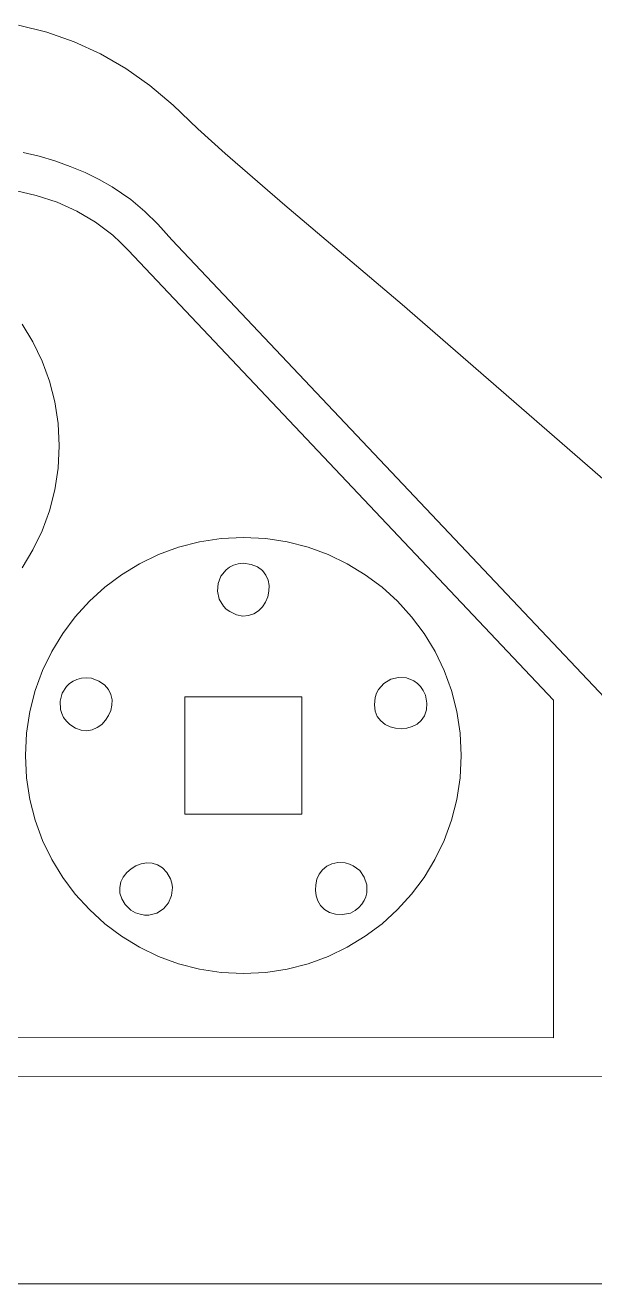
# Model space of a CAD drawing. Header units: centimetres. Extents: x -43.9 to 43.9, y -33.6 to 33.6.
# Drawn here: x -8.473 to -6.995, y 0.851 to 4.114 of the extents above; entities that cross this region are included whole.
import ezdxf

# ---------------------------------------------------------------- set-up
doc = ezdxf.new("R2010")
doc.units = ezdxf.units.CM
doc.header["$MEASUREMENT"] = 0
doc.layers.add('Camada 1', color=7, linetype='Continuous')

msp = doc.modelspace()

# ---------------------------------------------------------------- linework, layer by layer
at = {"layer": 'Camada 1', "color": 3, "lineweight": 9}
for points in [[(-8.49021, 4.11407), (-8.49021, 4.11407), (-8.41673, 4.09595), (-8.41673, 4.09595)], [(-8.41673, 4.09595), (-8.41673, 4.09595), (-8.34581, 4.07121), (-8.34581, 4.07121)], [(-8.34581, 4.07121), (-8.34581, 4.07121), (-8.27753, 4.03985), (-8.27753, 4.03985)], [(-8.27753, 4.03985), (-8.27753, 4.03985), (-8.21195, 4.00192), (-8.21195, 4.00192)], [(-8.21195, 4.00192), (-8.21195, 4.00192), (-8.14916, 3.95745), (-8.14916, 3.95745)], [(-8.14916, 3.95745), (-8.14916, 3.95745), (-8.08919, 3.90646), (-8.08919, 3.90646)], [(-8.08919, 3.90646), (-8.08919, 3.90646), (-8.02517, 3.84564), (-8.02517, 3.84564)], [(-8.02517, 3.84564), (-8.02517, 3.84564), (-7.95413, 3.78139), (-7.95413, 3.78139)], [(-7.95413, 3.78139), (-7.95413, 3.78139), (-7.79914, 3.6474), (-7.79914, 3.6474)], [(-7.79914, 3.6474), (-7.79914, 3.6474), (-7.49479, 3.39034), (-7.49479, 3.39034)], [(-7.49479, 3.39034), (-7.49479, 3.39034), (-5.18938, 1.38848), (-5.18938, 1.38848)], [(-5.18938, 1.38848), (-5.18938, 1.38848), (-12.40514, 1.38829), (-12.40514, 1.38829)], [(-12.37222, 0.8513), (-12.37222, 0.8513), (-5.73009, 0.8513), (-5.73009, 0.8513)]]:
    msp.add_open_spline(points, degree=3, dxfattribs=at)
at = {"layer": 'Camada 1', "color": 1, "lineweight": 9}
for points in [[(-8.43671, 3.77446), (-8.43671, 3.77446), (-8.47748, 3.78433), (-8.47748, 3.78433)], [(-8.39582, 3.76226), (-8.39582, 3.76226), (-8.43671, 3.77446), (-8.43671, 3.77446)], [(-8.35561, 3.74799), (-8.35561, 3.74799), (-8.39582, 3.76226), (-8.39582, 3.76226)], [(-8.31689, 3.7319), (-8.31689, 3.7319), (-8.35561, 3.74799), (-8.35561, 3.74799)], [(-8.28044, 3.71425), (-8.28044, 3.71425), (-8.31689, 3.7319), (-8.31689, 3.7319)], [(-8.24706, 3.69531), (-8.24706, 3.69531), (-8.28044, 3.71425), (-8.28044, 3.71425)], [(-8.19867, 3.66251), (-8.19867, 3.66251), (-8.24706, 3.69531), (-8.24706, 3.69531)], [(-8.16189, 3.63147), (-8.16189, 3.63147), (-8.19867, 3.66251), (-8.19867, 3.66251)], [(-8.12896, 3.59797), (-8.12896, 3.59797), (-8.16189, 3.63147), (-8.16189, 3.63147)], [(-8.09217, 3.55776), (-8.09217, 3.55776), (-8.12896, 3.59797), (-8.12896, 3.59797)], [(-6.04025, 1.38834), (-6.04025, 1.38834), (-8.09217, 3.55776), (-8.09217, 3.55776)]]:
    msp.add_open_spline(points, degree=3, dxfattribs=at)
at = {"layer": 'Camada 1', "color": 2, "lineweight": 9}
for points in [[(-8.44383, 3.67275), (-8.44383, 3.67275), (-8.49893, 3.68562), (-8.49893, 3.68562)], [(-8.39012, 3.6549), (-8.39012, 3.6549), (-8.44383, 3.67275), (-8.44383, 3.67275)], [(-8.33863, 3.63193), (-8.33863, 3.63193), (-8.39012, 3.6549), (-8.39012, 3.6549)], [(-8.29019, 3.60368), (-8.29019, 3.60368), (-8.33863, 3.63193), (-8.33863, 3.63193)], [(-8.24564, 3.57), (-8.24564, 3.57), (-8.29019, 3.60368), (-8.29019, 3.60368)], [(-8.22509, 3.55109), (-8.22509, 3.55109), (-8.24564, 3.57), (-8.24564, 3.57)], [(-8.20582, 3.53076), (-8.20582, 3.53076), (-8.22509, 3.55109), (-8.22509, 3.55109)], [(-7.10238, 2.36402), (-7.10238, 2.36402), (-8.20582, 3.53076), (-8.20582, 3.53076)], [(-8.45243, 3.29277), (-8.45243, 3.29277), (-8.48075, 3.33937), (-8.48075, 3.33937)], [(-8.42863, 3.24335), (-8.42863, 3.24335), (-8.45243, 3.29277), (-8.45243, 3.29277)], [(-8.40962, 3.19142), (-8.40962, 3.19142), (-8.42863, 3.24335), (-8.42863, 3.24335)], [(-8.39569, 3.13725), (-8.39569, 3.13725), (-8.40962, 3.19142), (-8.40962, 3.19142)], [(-8.38713, 3.08113), (-8.38713, 3.08113), (-8.39569, 3.13725), (-8.39569, 3.13725)], [(-8.3842, 3.02333), (-8.3842, 3.02333), (-8.38713, 3.08113), (-8.38713, 3.08113)], [(-8.38713, 2.96554), (-8.38713, 2.96554), (-8.3842, 3.02333), (-8.3842, 3.02333)], [(-8.39569, 2.90941), (-8.39569, 2.90941), (-8.38713, 2.96554), (-8.38713, 2.96554)], [(-8.40962, 2.85524), (-8.40962, 2.85524), (-8.39569, 2.90941), (-8.39569, 2.90941)], [(-8.42863, 2.80331), (-8.42863, 2.80331), (-8.40962, 2.85524), (-8.40962, 2.85524)], [(-8.45244, 2.7539), (-8.45244, 2.7539), (-8.42863, 2.80331), (-8.42863, 2.80331)], [(-8.02046, 2.77468), (-8.02046, 2.77468), (-8.07464, 2.76075), (-8.07464, 2.76075)], [(-7.96434, 2.78325), (-7.96434, 2.78325), (-8.02046, 2.77468), (-8.02046, 2.77468)], [(-7.90654, 2.78616), (-7.90654, 2.78616), (-7.96434, 2.78325), (-7.96434, 2.78325)], [(-7.84875, 2.78325), (-7.84875, 2.78325), (-7.90654, 2.78616), (-7.90654, 2.78616)], [(-7.79262, 2.77468), (-7.79262, 2.77468), (-7.84875, 2.78325), (-7.84875, 2.78325)], [(-7.73845, 2.76075), (-7.73845, 2.76075), (-7.79262, 2.77468), (-7.79262, 2.77468)], [(-8.48075, 2.7073), (-8.48075, 2.7073), (-8.45244, 2.7539), (-8.45244, 2.7539)], [(-8.12657, 2.74175), (-8.12657, 2.74175), (-8.17598, 2.71795), (-8.17598, 2.71795)], [(-8.07464, 2.76075), (-8.07464, 2.76075), (-8.12657, 2.74175), (-8.12657, 2.74175)], [(-7.68652, 2.74175), (-7.68652, 2.74175), (-7.73845, 2.76075), (-7.73845, 2.76075)], [(-7.63711, 2.71794), (-7.63711, 2.71794), (-7.68652, 2.74175), (-7.68652, 2.74175)], [(-8.17598, 2.71795), (-8.17598, 2.71795), (-8.22258, 2.68963), (-8.22258, 2.68963)], [(-7.59051, 2.68963), (-7.59051, 2.68963), (-7.63711, 2.71794), (-7.63711, 2.71794)], [(-8.22258, 2.68963), (-8.22258, 2.68963), (-8.2661, 2.65709), (-8.2661, 2.65709)], [(-7.54699, 2.65709), (-7.54699, 2.65709), (-7.59051, 2.68963), (-7.59051, 2.68963)], [(-8.2661, 2.65709), (-8.2661, 2.65709), (-8.30624, 2.62061), (-8.30624, 2.62061)], [(-7.50685, 2.62061), (-7.50685, 2.62061), (-7.54699, 2.65709), (-7.54699, 2.65709)], [(-8.30624, 2.62061), (-8.30624, 2.62061), (-8.34272, 2.58047), (-8.34272, 2.58047)], [(-7.47037, 2.58047), (-7.47037, 2.58047), (-7.50685, 2.62061), (-7.50685, 2.62061)], [(-8.34272, 2.58047), (-8.34272, 2.58047), (-8.37526, 2.53695), (-8.37526, 2.53695)], [(-7.43783, 2.53695), (-7.43783, 2.53695), (-7.47037, 2.58047), (-7.47037, 2.58047)], [(-8.37526, 2.53695), (-8.37526, 2.53695), (-8.40358, 2.49035), (-8.40358, 2.49035)], [(-7.40951, 2.49035), (-7.40951, 2.49035), (-7.43783, 2.53695), (-7.43783, 2.53695)], [(-8.40358, 2.49035), (-8.40358, 2.49035), (-8.42738, 2.44094), (-8.42738, 2.44094)], [(-7.38571, 2.44093), (-7.38571, 2.44093), (-7.40951, 2.49035), (-7.40951, 2.49035)], [(-8.42738, 2.44094), (-8.42738, 2.44094), (-8.44638, 2.38901), (-8.44638, 2.38901)], [(-7.36671, 2.389), (-7.36671, 2.389), (-7.38571, 2.44093), (-7.38571, 2.44093)], [(-8.44638, 2.38901), (-8.44638, 2.38901), (-8.4603, 2.33483), (-8.4603, 2.33483)], [(-7.35277, 2.33483), (-7.35277, 2.33483), (-7.36671, 2.389), (-7.36671, 2.389)], [(-7.10238, 1.48939), (-7.10238, 1.48939), (-7.10238, 2.36402), (-7.10238, 2.36402)], [(-8.4603, 2.33483), (-8.4603, 2.33483), (-8.46887, 2.27871), (-8.46887, 2.27871)], [(-7.34422, 2.27871), (-7.34422, 2.27871), (-7.35277, 2.33483), (-7.35277, 2.33483)], [(-8.46887, 2.27871), (-8.46887, 2.27871), (-8.47179, 2.22091), (-8.47179, 2.22091)], [(-7.34129, 2.22091), (-7.34129, 2.22091), (-7.34422, 2.27871), (-7.34422, 2.27871)], [(-8.47179, 2.22091), (-8.47179, 2.22091), (-8.46887, 2.16312), (-8.46887, 2.16312)], [(-7.34422, 2.16312), (-7.34422, 2.16312), (-7.34129, 2.22091), (-7.34129, 2.22091)], [(-8.46887, 2.16312), (-8.46887, 2.16312), (-8.4603, 2.107), (-8.4603, 2.107)], [(-7.35277, 2.10699), (-7.35277, 2.10699), (-7.34422, 2.16312), (-7.34422, 2.16312)], [(-8.4603, 2.107), (-8.4603, 2.107), (-8.44638, 2.05284), (-8.44638, 2.05284)], [(-7.36671, 2.05282), (-7.36671, 2.05282), (-7.35277, 2.10699), (-7.35277, 2.10699)], [(-8.44638, 2.05284), (-8.44638, 2.05284), (-8.42738, 2.0009), (-8.42738, 2.0009)], [(-7.38571, 2.00089), (-7.38571, 2.00089), (-7.36671, 2.05282), (-7.36671, 2.05282)], [(-8.42738, 2.0009), (-8.42738, 2.0009), (-8.40358, 1.95148), (-8.40358, 1.95148)], [(-7.40952, 1.95148), (-7.40952, 1.95148), (-7.38571, 2.00089), (-7.38571, 2.00089)], [(-8.40358, 1.95148), (-8.40358, 1.95148), (-8.37526, 1.90488), (-8.37526, 1.90488)], [(-7.43783, 1.90488), (-7.43783, 1.90488), (-7.40952, 1.95148), (-7.40952, 1.95148)], [(-8.37526, 1.90488), (-8.37526, 1.90488), (-8.34272, 1.86136), (-8.34272, 1.86136)], [(-7.47037, 1.86136), (-7.47037, 1.86136), (-7.43783, 1.90488), (-7.43783, 1.90488)], [(-8.34272, 1.86136), (-8.34272, 1.86136), (-8.30624, 1.82123), (-8.30624, 1.82123)], [(-7.50685, 1.82123), (-7.50685, 1.82123), (-7.47037, 1.86136), (-7.47037, 1.86136)], [(-8.30624, 1.82123), (-8.30624, 1.82123), (-8.2661, 1.78474), (-8.2661, 1.78474)], [(-7.54699, 1.78474), (-7.54699, 1.78474), (-7.50685, 1.82123), (-7.50685, 1.82123)], [(-8.2661, 1.78474), (-8.2661, 1.78474), (-8.22258, 1.75221), (-8.22258, 1.75221)], [(-7.59051, 1.75221), (-7.59051, 1.75221), (-7.54699, 1.78474), (-7.54699, 1.78474)], [(-8.22258, 1.75221), (-8.22258, 1.75221), (-8.17598, 1.7239), (-8.17598, 1.7239)], [(-7.63711, 1.72388), (-7.63711, 1.72388), (-7.59051, 1.75221), (-7.59051, 1.75221)], [(-8.17598, 1.7239), (-8.17598, 1.7239), (-8.12657, 1.70008), (-8.12657, 1.70008)], [(-8.12657, 1.70008), (-8.12657, 1.70008), (-8.07464, 1.68108), (-8.07464, 1.68108)], [(-7.73846, 1.68108), (-7.73846, 1.68108), (-7.68653, 1.70008), (-7.68653, 1.70008)], [(-7.68653, 1.70008), (-7.68653, 1.70008), (-7.63711, 1.72388), (-7.63711, 1.72388)], [(-8.07464, 1.68108), (-8.07464, 1.68108), (-8.02046, 1.66716), (-8.02046, 1.66716)], [(-8.02046, 1.66716), (-8.02046, 1.66716), (-7.96434, 1.65859), (-7.96434, 1.65859)], [(-7.84875, 1.65859), (-7.84875, 1.65859), (-7.79263, 1.66714), (-7.79263, 1.66714)], [(-7.79263, 1.66714), (-7.79263, 1.66714), (-7.73846, 1.68108), (-7.73846, 1.68108)], [(-7.96434, 1.65859), (-7.96434, 1.65859), (-7.90654, 1.65566), (-7.90654, 1.65566)], [(-7.90654, 1.65566), (-7.90654, 1.65566), (-7.84875, 1.65859), (-7.84875, 1.65859)], [(-12.15205, 1.48954), (-12.15205, 1.48954), (-7.10238, 1.48939), (-7.10238, 1.48939)]]:
    msp.add_open_spline(points, degree=3, dxfattribs=at)
at = {"layer": 'Camada 1', "lineweight": 9}
for points in [[(-7.95128, 2.70237), (-7.95128, 2.70237), (-7.9423, 2.70888), (-7.9423, 2.70888)], [(-7.9423, 2.70888), (-7.9423, 2.70888), (-7.93184, 2.71405), (-7.93184, 2.71405)], [(-7.93184, 2.71405), (-7.93184, 2.71405), (-7.91991, 2.71765), (-7.91991, 2.71765)], [(-7.91991, 2.71765), (-7.91991, 2.71765), (-7.90653, 2.7195), (-7.90653, 2.7195)], [(-7.90653, 2.7195), (-7.90653, 2.7195), (-7.88605, 2.71619), (-7.88605, 2.71619)], [(-7.88605, 2.71619), (-7.88605, 2.71619), (-7.8696, 2.70954), (-7.8696, 2.70954)], [(-7.8696, 2.70954), (-7.8696, 2.70954), (-7.85697, 2.70014), (-7.85697, 2.70014)], [(-7.97237, 2.66696), (-7.97237, 2.66696), (-7.96481, 2.68613), (-7.96481, 2.68613)], [(-7.96481, 2.68613), (-7.96481, 2.68613), (-7.95128, 2.70237), (-7.95128, 2.70237)], [(-7.85697, 2.70014), (-7.85697, 2.70014), (-7.84795, 2.68856), (-7.84795, 2.68856)], [(-7.84795, 2.68856), (-7.84795, 2.68856), (-7.84231, 2.6754), (-7.84231, 2.6754)], [(-7.97389, 2.64649), (-7.97389, 2.64649), (-7.97237, 2.66696), (-7.97237, 2.66696)], [(-7.96932, 2.62638), (-7.96932, 2.62638), (-7.97389, 2.64649), (-7.97389, 2.64649)], [(-7.84033, 2.64667), (-7.84033, 2.64667), (-7.84354, 2.63228), (-7.84354, 2.63228)], [(-7.84231, 2.6754), (-7.84231, 2.6754), (-7.83985, 2.66123), (-7.83985, 2.66123)], [(-7.83985, 2.66123), (-7.83985, 2.66123), (-7.84033, 2.64667), (-7.84033, 2.64667)], [(-7.9586, 2.60824), (-7.9586, 2.60824), (-7.96932, 2.62638), (-7.96932, 2.62638)], [(-7.84928, 2.61864), (-7.84928, 2.61864), (-7.85731, 2.60636), (-7.85731, 2.60636)], [(-7.84354, 2.63228), (-7.84354, 2.63228), (-7.84928, 2.61864), (-7.84928, 2.61864)], [(-7.95091, 2.60044), (-7.95091, 2.60044), (-7.9586, 2.60824), (-7.9586, 2.60824)], [(-7.94167, 2.59374), (-7.94167, 2.59374), (-7.95091, 2.60044), (-7.95091, 2.60044)], [(-7.92439, 2.58565), (-7.92439, 2.58565), (-7.94167, 2.59374), (-7.94167, 2.59374)], [(-7.90811, 2.58241), (-7.90811, 2.58241), (-7.92439, 2.58565), (-7.92439, 2.58565)], [(-7.89304, 2.58344), (-7.89304, 2.58344), (-7.90811, 2.58241), (-7.90811, 2.58241)], [(-7.87941, 2.58818), (-7.87941, 2.58818), (-7.89304, 2.58344), (-7.89304, 2.58344)], [(-7.86742, 2.59601), (-7.86742, 2.59601), (-7.87941, 2.58818), (-7.87941, 2.58818)], [(-7.85731, 2.60636), (-7.85731, 2.60636), (-7.86742, 2.59601), (-7.86742, 2.59601)], [(-8.34863, 2.41335), (-8.34863, 2.41335), (-8.33834, 2.41799), (-8.33834, 2.41799)], [(-8.33834, 2.41799), (-8.33834, 2.41799), (-8.32689, 2.42094), (-8.32689, 2.42094)], [(-8.32689, 2.42094), (-8.32689, 2.42094), (-8.31437, 2.42201), (-8.31437, 2.42201)], [(-8.31437, 2.42201), (-8.31437, 2.42201), (-8.30083, 2.42099), (-8.30083, 2.42099)], [(-8.30083, 2.42099), (-8.30083, 2.42099), (-8.28179, 2.41356), (-8.28179, 2.41356)], [(-7.54208, 2.40785), (-7.54208, 2.40785), (-7.52437, 2.41845), (-7.52437, 2.41845)], [(-7.52437, 2.41845), (-7.52437, 2.41845), (-7.50444, 2.42337), (-7.50444, 2.42337)], [(-7.50444, 2.42337), (-7.50444, 2.42337), (-7.48386, 2.42215), (-7.48386, 2.42215)], [(-7.48386, 2.42215), (-7.48386, 2.42215), (-7.46422, 2.41435), (-7.46422, 2.41435)], [(-8.38232, 2.36175), (-8.38232, 2.36175), (-8.37692, 2.38211), (-8.37692, 2.38211)], [(-8.37692, 2.38211), (-8.37692, 2.38211), (-8.3655, 2.39985), (-8.3655, 2.39985)], [(-8.3655, 2.39985), (-8.3655, 2.39985), (-8.35771, 2.40724), (-8.35771, 2.40724)], [(-8.35771, 2.40724), (-8.35771, 2.40724), (-8.34863, 2.41335), (-8.34863, 2.41335)], [(-8.28179, 2.41356), (-8.28179, 2.41356), (-8.26724, 2.4038), (-8.26724, 2.4038)], [(-8.26724, 2.4038), (-8.26724, 2.4038), (-8.25685, 2.39221), (-8.25685, 2.39221)], [(-8.25685, 2.39221), (-8.25685, 2.39221), (-8.25032, 2.3793), (-8.25032, 2.3793)], [(-7.56448, 2.3714), (-7.56448, 2.3714), (-7.561, 2.38229), (-7.561, 2.38229)], [(-7.561, 2.38229), (-7.561, 2.38229), (-7.55598, 2.39202), (-7.55598, 2.39202)], [(-7.55598, 2.39202), (-7.55598, 2.39202), (-7.54208, 2.40785), (-7.54208, 2.40785)], [(-7.46422, 2.41435), (-7.46422, 2.41435), (-7.45524, 2.40784), (-7.45524, 2.40784)], [(-7.45524, 2.40784), (-7.45524, 2.40784), (-7.44709, 2.39951), (-7.44709, 2.39951)], [(-7.44709, 2.39951), (-7.44709, 2.39951), (-7.43996, 2.38931), (-7.43996, 2.38931)], [(-7.43996, 2.38931), (-7.43996, 2.38931), (-7.43405, 2.37718), (-7.43405, 2.37718)], [(-8.38117, 2.3404), (-8.38117, 2.3404), (-8.38232, 2.36175), (-8.38232, 2.36175)], [(-8.24754, 2.35145), (-8.24754, 2.35145), (-8.25067, 2.33752), (-8.25067, 2.33752)], [(-8.25032, 2.3793), (-8.25032, 2.3793), (-8.24732, 2.36554), (-8.24732, 2.36554)], [(-8.24732, 2.36554), (-8.24732, 2.36554), (-8.24754, 2.35145), (-8.24754, 2.35145)], [(-8.05826, 2.37262), (-8.05826, 2.37262), (-8.05826, 2.06919), (-8.05826, 2.06919)], [(-7.75481, 2.37262), (-7.75481, 2.37262), (-8.05826, 2.37262), (-8.05826, 2.37262)], [(-7.75481, 2.06919), (-7.75481, 2.06919), (-7.75481, 2.37262), (-7.75481, 2.37262)], [(-7.56681, 2.35245), (-7.56681, 2.35245), (-7.56448, 2.3714), (-7.56448, 2.3714)], [(-7.56481, 2.33597), (-7.56481, 2.33597), (-7.56681, 2.35245), (-7.56681, 2.35245)], [(-7.43405, 2.37718), (-7.43405, 2.37718), (-7.4308, 2.3567), (-7.4308, 2.3567)], [(-7.4308, 2.3567), (-7.4308, 2.3567), (-7.43199, 2.33901), (-7.43199, 2.33901)], [(-8.37794, 2.32987), (-8.37794, 2.32987), (-8.38117, 2.3404), (-8.38117, 2.3404)], [(-8.37286, 2.31972), (-8.37286, 2.31972), (-8.37794, 2.32987), (-8.37794, 2.32987)], [(-8.36585, 2.31012), (-8.36585, 2.31012), (-8.37286, 2.31972), (-8.37286, 2.31972)], [(-8.25637, 2.32425), (-8.25637, 2.32425), (-8.26435, 2.31212), (-8.26435, 2.31212)], [(-8.25067, 2.33752), (-8.25067, 2.33752), (-8.25637, 2.32425), (-8.25637, 2.32425)], [(-7.55913, 2.32198), (-7.55913, 2.32198), (-7.56481, 2.33597), (-7.56481, 2.33597)], [(-7.55038, 2.31049), (-7.55038, 2.31049), (-7.55913, 2.32198), (-7.55913, 2.32198)], [(-7.43699, 2.32408), (-7.43699, 2.32408), (-7.44518, 2.31191), (-7.44518, 2.31191)], [(-7.43199, 2.33901), (-7.43199, 2.33901), (-7.43699, 2.32408), (-7.43699, 2.32408)], [(-8.35685, 2.30132), (-8.35685, 2.30132), (-8.36585, 2.31012), (-8.36585, 2.31012)], [(-8.34192, 2.29145), (-8.34192, 2.29145), (-8.35685, 2.30132), (-8.35685, 2.30132)], [(-8.32704, 2.28622), (-8.32704, 2.28622), (-8.34192, 2.29145), (-8.34192, 2.29145)], [(-8.31252, 2.28511), (-8.31252, 2.28511), (-8.32704, 2.28622), (-8.32704, 2.28622)], [(-8.29867, 2.28766), (-8.29867, 2.28766), (-8.31252, 2.28511), (-8.31252, 2.28511)], [(-8.2858, 2.29333), (-8.2858, 2.29333), (-8.29867, 2.28766), (-8.29867, 2.28766)], [(-8.27426, 2.30165), (-8.27426, 2.30165), (-8.2858, 2.29333), (-8.2858, 2.29333)], [(-8.26435, 2.31212), (-8.26435, 2.31212), (-8.27426, 2.30165), (-8.27426, 2.30165)], [(-7.5392, 2.30155), (-7.5392, 2.30155), (-7.55038, 2.31049), (-7.55038, 2.31049)], [(-7.5262, 2.29517), (-7.5262, 2.29517), (-7.5392, 2.30155), (-7.5392, 2.30155)], [(-7.51202, 2.29136), (-7.51202, 2.29136), (-7.5262, 2.29517), (-7.5262, 2.29517)], [(-7.49727, 2.29017), (-7.49727, 2.29017), (-7.51202, 2.29136), (-7.51202, 2.29136)], [(-7.4826, 2.2916), (-7.4826, 2.2916), (-7.49727, 2.29017), (-7.49727, 2.29017)], [(-7.46861, 2.29569), (-7.46861, 2.29569), (-7.4826, 2.2916), (-7.4826, 2.2916)], [(-7.45592, 2.30245), (-7.45592, 2.30245), (-7.46861, 2.29569), (-7.46861, 2.29569)], [(-7.44518, 2.31191), (-7.44518, 2.31191), (-7.45592, 2.30245), (-7.45592, 2.30245)], [(-8.05826, 2.06919), (-8.05826, 2.06919), (-7.75481, 2.06919), (-7.75481, 2.06919)], [(-8.20916, 1.91739), (-8.20916, 1.91739), (-8.1981, 1.92716), (-8.1981, 1.92716)], [(-8.1981, 1.92716), (-8.1981, 1.92716), (-8.18546, 1.93485), (-8.18546, 1.93485)], [(-8.18546, 1.93485), (-8.18546, 1.93485), (-8.17174, 1.94009), (-8.17174, 1.94009)], [(-8.17174, 1.94009), (-8.17174, 1.94009), (-8.15746, 1.94255), (-8.15746, 1.94255)], [(-8.15746, 1.94255), (-8.15746, 1.94255), (-8.14316, 1.94187), (-8.14316, 1.94187)], [(-8.14316, 1.94187), (-8.14316, 1.94187), (-8.12934, 1.9377), (-8.12934, 1.9377)], [(-8.12934, 1.9377), (-8.12934, 1.9377), (-8.11654, 1.92971), (-8.11654, 1.92971)], [(-8.11654, 1.92971), (-8.11654, 1.92971), (-8.10526, 1.91752), (-8.10526, 1.91752)], [(-7.70133, 1.92439), (-7.70133, 1.92439), (-7.69039, 1.93362), (-7.69039, 1.93362)], [(-7.69039, 1.93362), (-7.69039, 1.93362), (-7.67699, 1.94007), (-7.67699, 1.94007)], [(-7.67699, 1.94007), (-7.67699, 1.94007), (-7.66116, 1.94316), (-7.66116, 1.94316)], [(-7.66116, 1.94316), (-7.66116, 1.94316), (-7.64294, 1.9423), (-7.64294, 1.9423)], [(-7.64294, 1.9423), (-7.64294, 1.9423), (-7.63173, 1.93958), (-7.63173, 1.93958)], [(-7.63173, 1.93958), (-7.63173, 1.93958), (-7.62158, 1.93523), (-7.62158, 1.93523)], [(-7.62158, 1.93523), (-7.62158, 1.93523), (-7.60472, 1.9224), (-7.60472, 1.9224)], [(-8.22755, 1.87899), (-8.22755, 1.87899), (-8.2244, 1.89295), (-8.2244, 1.89295)], [(-8.2244, 1.89295), (-8.2244, 1.89295), (-8.21809, 1.90587), (-8.21809, 1.90587)], [(-8.21809, 1.90587), (-8.21809, 1.90587), (-8.20916, 1.91739), (-8.20916, 1.91739)], [(-8.10526, 1.91752), (-8.10526, 1.91752), (-8.09601, 1.90081), (-8.09601, 1.90081)], [(-8.09601, 1.90081), (-8.09601, 1.90081), (-8.09245, 1.88995), (-8.09245, 1.88995)], [(-7.71905, 1.88596), (-7.71905, 1.88596), (-7.7157, 1.89997), (-7.7157, 1.89997)], [(-7.7157, 1.89997), (-7.7157, 1.89997), (-7.70978, 1.91297), (-7.70978, 1.91297)], [(-7.70978, 1.91297), (-7.70978, 1.91297), (-7.70133, 1.92439), (-7.70133, 1.92439)], [(-7.60472, 1.9224), (-7.60472, 1.9224), (-7.5929, 1.90537), (-7.5929, 1.90537)], [(-7.5929, 1.90537), (-7.5929, 1.90537), (-7.58668, 1.88574), (-7.58668, 1.88574)], [(-8.22704, 1.86432), (-8.22704, 1.86432), (-8.22755, 1.87899), (-8.22755, 1.87899)], [(-8.22233, 1.8493), (-8.22233, 1.8493), (-8.22704, 1.86432), (-8.22704, 1.86432)], [(-8.09082, 1.87911), (-8.09082, 1.87911), (-8.09278, 1.85813), (-8.09278, 1.85813)], [(-8.09245, 1.88995), (-8.09245, 1.88995), (-8.09082, 1.87911), (-8.09082, 1.87911)], [(-7.71982, 1.87154), (-7.71982, 1.87154), (-7.71905, 1.88596), (-7.71905, 1.88596)], [(-7.71795, 1.85731), (-7.71795, 1.85731), (-7.71982, 1.87154), (-7.71982, 1.87154)], [(-7.58657, 1.86504), (-7.58657, 1.86504), (-7.58899, 1.85478), (-7.58899, 1.85478)], [(-7.58668, 1.88574), (-7.58668, 1.88574), (-7.58657, 1.86504), (-7.58657, 1.86504)], [(-8.2129, 1.83428), (-8.2129, 1.83428), (-8.22233, 1.8493), (-8.22233, 1.8493)], [(-8.19824, 1.8196), (-8.19824, 1.8196), (-8.2129, 1.83428), (-8.2129, 1.83428)], [(-8.10091, 1.83916), (-8.10091, 1.83916), (-8.11418, 1.82349), (-8.11418, 1.82349)], [(-8.09278, 1.85813), (-8.09278, 1.85813), (-8.10091, 1.83916), (-8.10091, 1.83916)], [(-7.71341, 1.84384), (-7.71341, 1.84384), (-7.71795, 1.85731), (-7.71795, 1.85731)], [(-7.70619, 1.83173), (-7.70619, 1.83173), (-7.71341, 1.84384), (-7.71341, 1.84384)], [(-7.69623, 1.82158), (-7.69623, 1.82158), (-7.70619, 1.83173), (-7.70619, 1.83173)], [(-7.59908, 1.83546), (-7.59908, 1.83546), (-7.6069, 1.82677), (-7.6069, 1.82677)], [(-7.59313, 1.84486), (-7.59313, 1.84486), (-7.59908, 1.83546), (-7.59908, 1.83546)], [(-7.58899, 1.85478), (-7.58899, 1.85478), (-7.59313, 1.84486), (-7.59313, 1.84486)], [(-8.18635, 1.81325), (-8.18635, 1.81325), (-8.19824, 1.8196), (-8.19824, 1.8196)], [(-8.17461, 1.80918), (-8.17461, 1.80918), (-8.18635, 1.81325), (-8.18635, 1.81325)], [(-8.16313, 1.80723), (-8.16313, 1.80723), (-8.17461, 1.80918), (-8.17461, 1.80918)], [(-8.15204, 1.80722), (-8.15204, 1.80722), (-8.16313, 1.80723), (-8.16313, 1.80723)], [(-8.13156, 1.81242), (-8.13156, 1.81242), (-8.15204, 1.80722), (-8.15204, 1.80722)], [(-8.11418, 1.82349), (-8.11418, 1.82349), (-8.13156, 1.81242), (-8.13156, 1.81242)], [(-7.68351, 1.81398), (-7.68351, 1.81398), (-7.69623, 1.82158), (-7.69623, 1.82158)], [(-7.66798, 1.8095), (-7.66798, 1.8095), (-7.68351, 1.81398), (-7.68351, 1.81398)], [(-7.64963, 1.80875), (-7.64963, 1.80875), (-7.66798, 1.8095), (-7.66798, 1.8095)], [(-7.6284, 1.81232), (-7.6284, 1.81232), (-7.64963, 1.80875), (-7.64963, 1.80875)], [(-7.61665, 1.819), (-7.61665, 1.819), (-7.6284, 1.81232), (-7.6284, 1.81232)], [(-7.6069, 1.82677), (-7.6069, 1.82677), (-7.61665, 1.819), (-7.61665, 1.819)]]:
    msp.add_open_spline(points, degree=3, dxfattribs=at)

doc.saveas('drawing.dxf')
